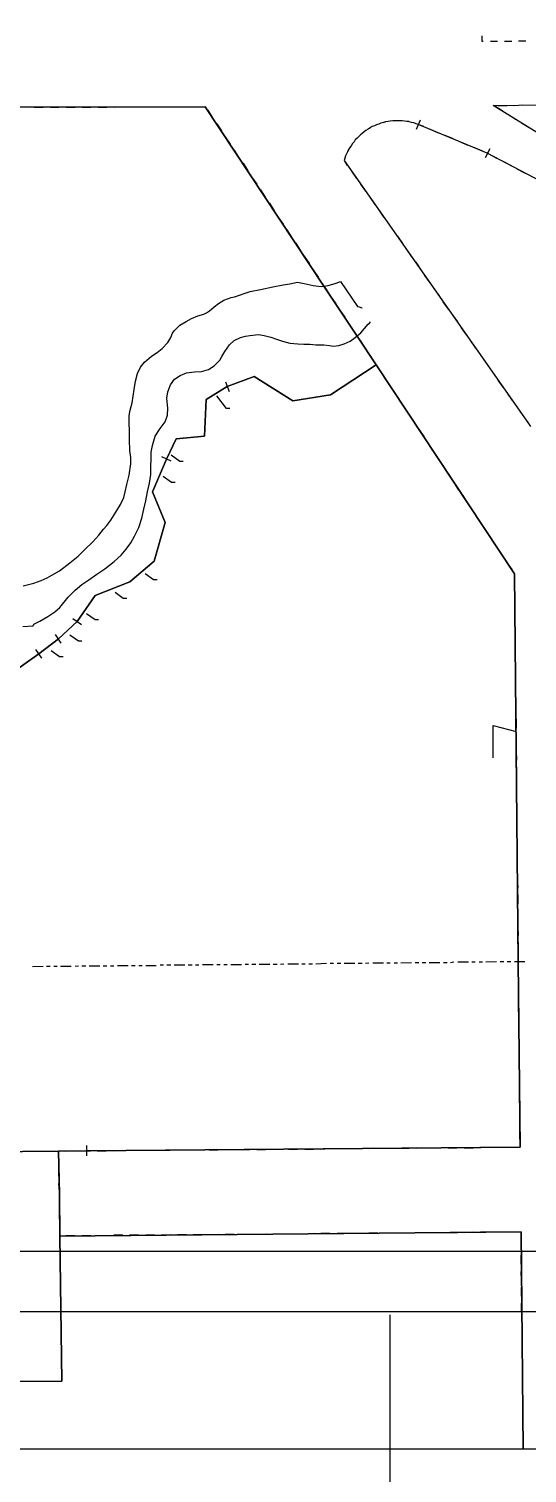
# Model space of a CAD drawing. Extents: x -8 to 2448, y 177 to 3185.
# Drawn here: x 554 to 836, y 716 to 1531 of the extents above; entities that cross this region are included whole.
import ezdxf

# ---------------------------------------------------------------- set-up
doc = ezdxf.new("R2010")
doc.units = 0
doc.layers.add('Cadastral_Map', color=7, linetype='CONTINUOUS')

msp = doc.modelspace()

# ---------------------------------------------------------------- linework, layer by layer
at = {"layer": 'Cadastral_Map', "color": 7}
for points in [[(103.92227, 1957.2105), (103.92227, 3073.2165), (2335.9709, 3073.2165), (2335.9709, 841.20452), (103.92227, 841.20452), (103.92227, 1957.2105)], [(810.97768, 1524.2482), (810.25766, 1524.2482), (810.25766, 1527.6082)], [(818.89785, 1524.2482), (815.05777, 1524.2482)], [(827.05803, 1524.2482), (822.97794, 1524.2482)], [(834.9782, 1524.4882), (830.89811, 1524.4882)], [(277.44605, 1486.088), (299.76653, 1486.088), (342.96748, 1486.328), (351.60766, 1486.328), (386.16842, 1486.568), (396.00863, 1486.568), (429.36936, 1486.568), (453.12988, 1486.808), (462.49008, 1486.808), (524.41143, 1487.048), (526.57148, 1487.048), (546.97192, 1487.288), (654.01426, 1487.528), (720.97571, 1386.2474), (739.69612, 1357.9273), (750.49636, 1341.8472), (828.49806, 1223.7666), (830.65811, 1004.8854)], [(515.53124, 767.52412), (573.13249, 768.00412), (571.93247, 849.84456), (571.69246, 873.60469), (571.21245, 897.84482), (587.0528, 898.08482), (831.85813, 900.00483), (830.65811, 1004.8854), (828.49806, 1223.7666), (750.49636, 1341.8472), (739.69612, 1357.9273), (720.97571, 1386.2474), (654.01426, 1487.528), (546.97192, 1487.288)], [(546.97192, 1487.288), (654.01426, 1487.528), (720.97571, 1386.2474), (739.69612, 1357.9273), (750.49636, 1341.8472)], [(865.21886, 1458.0078), (816.4978, 1488.248), (845.29842, 1488.488), (851.05855, 1479.6079), (851.05855, 1488.488), (976.58129, 1488.968)], [(865.21886, 1458.0078), (816.4978, 1488.248), (845.29842, 1488.488)], [(876.97912, 1427.7677), (813.13772, 1461.3678), (807.3776, 1463.7679), (774.25688, 1477.4479), (773.05685, 1477.9279), (771.85682, 1478.4079), (770.41679, 1478.6479), (769.21677, 1478.8879), (767.77674, 1479.1279), (766.57671, 1479.3679), (765.13668, 1479.6079), (763.93665, 1479.6079), (762.49662, 1479.6079), (761.05659, 1479.6079), (759.85656, 1479.6079), (758.41653, 1479.3679), (757.2165, 1479.1279), (755.77647, 1478.8879), (754.57645, 1478.6479), (753.13642, 1478.1679), (751.93639, 1477.6879), (750.73636, 1477.2079), (749.53634, 1476.7279), (748.33631, 1476.2479), (747.13629, 1475.5279), (745.93626, 1474.8079), (744.73623, 1474.0879), (743.77621, 1473.3679), (742.57619, 1472.4079), (741.61616, 1471.6879), (740.65614, 1470.7279), (739.69612, 1469.7679), (738.7361, 1468.8079), (738.01609, 1467.6079), (737.05607, 1466.6479), (736.33605, 1465.4479), (735.61603, 1464.4879), (734.89602, 1463.2879), (734.41601, 1462.0879), (733.69599, 1460.8878), (733.21598, 1459.6878), (732.73597, 1458.4878), (732.49597, 1457.0478), (836.41823, 1308.727)], [(876.97912, 1427.7677), (813.13772, 1461.3678), (807.3776, 1463.7679), (774.25688, 1477.4479), (773.05685, 1477.9279), (771.85682, 1478.4079), (770.41679, 1478.6479), (769.21677, 1478.8879), (767.77674, 1479.1279), (766.57671, 1479.3679), (765.13668, 1479.6079), (763.93665, 1479.6079), (762.49662, 1479.6079), (761.05659, 1479.6079), (759.85656, 1479.6079), (758.41653, 1479.3679), (757.2165, 1479.1279), (755.77647, 1478.8879), (754.57645, 1478.6479), (753.13642, 1478.1679), (751.93639, 1477.6879), (750.73636, 1477.2079), (749.53634, 1476.7279), (748.33631, 1476.2479), (747.13629, 1475.5279), (745.93626, 1474.8079), (744.73623, 1474.0879), (743.77621, 1473.3679), (742.57619, 1472.4079), (741.61616, 1471.6879), (740.65614, 1470.7279), (739.69612, 1469.7679), (738.7361, 1468.8079), (738.01609, 1467.6079), (737.05607, 1466.6479), (736.33605, 1465.4479), (735.61603, 1464.4879), (734.89602, 1463.2879), (734.41601, 1462.0879), (733.69599, 1460.8878), (733.21598, 1459.6878), (732.73597, 1458.4878), (732.49597, 1457.0478), (836.41823, 1308.727)], [(773.29686, 1474.8079), (775.4569, 1480.0879)], [(814.57776, 1463.7679), (811.9377, 1458.7278)], [(543.13184, 1166.6463), (560.17221, 1178.6463), (571.21245, 1187.0464), (581.77268, 1196.8864), (591.8529, 1211.5265), (611.53333, 1219.2065), (625.21363, 1230.9666), (631.45376, 1252.8067), (624.25361, 1270.0868), (632.17378, 1288.5669), (637.6939, 1300.087), (653.53425, 1301.527), (654.49427, 1322.1671), (666.49453, 1329.6071), (681.61486, 1335.1272), (703.45533, 1321.4471), (724.8158, 1324.8071), (750.49636, 1341.8472)], [(830.65811, 1004.8854), (828.49806, 1223.7666), (750.49636, 1341.8472)], [(665.53451, 1332.2472), (667.45455, 1326.7271)], [(667.93456, 1317.1271), (666.01452, 1317.1271), (660.4944, 1324.3271)], [(634.81384, 1287.3669), (629.53372, 1289.7669)], [(641.53398, 1287.1269), (639.61394, 1287.1269), (634.81384, 1290.7269)], [(636.97388, 1275.3669), (635.05384, 1275.3669), (630.25374, 1278.7269)], [(626.89366, 1220.4066), (624.73362, 1220.4066), (620.17352, 1223.7666)], [(609.85329, 1209.8465), (607.69325, 1209.8465), (603.13315, 1213.2065)], [(593.77294, 1197.8464), (591.8529, 1197.8464), (587.0528, 1201.2065)], [(579.37263, 1198.5664), (584.17273, 1195.2064)], [(572.65248, 1184.6464), (569.53241, 1189.4464)], [(584.41274, 1185.8464), (582.4927, 1185.8464), (577.69259, 1189.2064)], [(561.85225, 1176.2463), (558.49217, 1181.0463)], [(573.85251, 1176.9663), (571.69246, 1176.9663), (567.13236, 1180.3263)], [(816.4978, 1119.846), (816.4978, 1138.0861), (829.45808, 1134.7261)], [(571.21245, 897.84482), (587.0528, 898.08482), (831.85813, 900.00483), (830.65811, 1004.8854)], [(571.69246, 873.60469), (571.21245, 897.84482), (587.0528, 898.08482), (831.85813, 900.00483), (830.65811, 1004.8854)], [(571.21245, 897.84482), (286.08624, 895.20481)], [(571.93247, 849.84456), (571.69246, 873.60469), (571.21245, 897.84482)], [(587.0528, 900.96484), (587.0528, 895.20481)], [(833.53817, 729.60392), (832.33814, 852.24457), (571.93247, 849.84456), (571.69246, 873.60469)], [(571.93247, 849.84456), (832.33814, 852.24457), (833.53817, 729.60392)], [(573.13249, 768.00412), (571.93247, 849.84456)], [(104.40228, 807.36433), (2335.2509, 807.36433), (2335.2509, 223.9212), (104.40228, 223.9212), (104.40228, 807.36433), (104.40228, 807.36433)], [(758.17653, 805.44432), (758.17653, 225.84121)], [(1011.622, 729.60392), (412.56899, 729.60392)]]:
    msp.add_lwpolyline(points, dxfattribs=at)
at = {"layer": 'Cadastral_Map', "color": 1}
for points in [[(515.53124, 767.52412), (573.13249, 768.00412), (571.93247, 849.84456), (571.69246, 873.60469), (571.21245, 897.84482), (587.0528, 898.08482), (831.85813, 900.00483), (830.65811, 1004.8854), (828.49806, 1223.7666), (750.49636, 1341.8472), (739.69612, 1357.9273), (720.97571, 1386.2474), (654.01426, 1487.528), (546.97192, 1487.288)], [(546.97192, 1487.288), (654.01426, 1487.528), (720.97571, 1386.2474), (739.69612, 1357.9273), (750.49636, 1341.8472), (750.49636, 1341.8472), (750.49636, 1341.8472), (724.8158, 1324.8071), (703.45533, 1321.4471), (681.61486, 1335.1272), (666.49453, 1329.6071), (654.49427, 1322.1671), (653.53425, 1301.527), (637.6939, 1300.087), (632.17378, 1288.5669), (624.25361, 1270.0868), (631.45376, 1252.8067), (625.21363, 1230.9666), (611.53333, 1219.2065), (591.8529, 1211.5265), (581.77268, 1196.8864), (571.21245, 1187.0464), (560.17221, 1178.6463), (543.13184, 1166.6463)], [(543.13184, 1166.6463), (560.17221, 1178.6463), (571.21245, 1187.0464), (581.77268, 1196.8864), (591.8529, 1211.5265), (611.53333, 1219.2065), (625.21363, 1230.9666), (631.45376, 1252.8067), (624.25361, 1270.0868), (632.17378, 1288.5669), (637.6939, 1300.087), (653.53425, 1301.527), (654.49427, 1322.1671), (666.49453, 1329.6071), (681.61486, 1335.1272), (703.45533, 1321.4471), (724.8158, 1324.8071), (750.49636, 1341.8472), (828.49806, 1223.7666), (830.65811, 1004.8854), (831.85813, 900.00483), (587.0528, 898.08482), (571.21245, 897.84482), (571.21245, 897.84482), (571.21245, 897.84482), (286.08624, 895.20481)], [(628.5737, 1002.9654), (630.49374, 1002.9654)], [(632.41378, 1002.9654), (634.57383, 1002.9654)], [(636.49387, 1002.9654), (642.494, 1002.9654)], [(644.41405, 1002.9654), (646.57409, 1002.9654)], [(648.49414, 1002.9654), (650.41418, 1002.9654)], [(652.57422, 1003.2054), (658.57435, 1003.2054)], [(660.4944, 1003.2054), (662.41444, 1003.2054)], [(664.57449, 1003.2054), (666.49453, 1003.2054)], [(668.41457, 1003.2054), (674.4147, 1003.2054)], [(676.57475, 1003.4454), (678.49479, 1003.4454)], [(680.41483, 1003.4454), (682.57488, 1003.4454)], [(684.49492, 1003.4454), (690.49505, 1003.4454)], [(692.41509, 1003.4454), (694.57514, 1003.4454)], [(696.49518, 1003.4454), (698.41522, 1003.6854)], [(700.57527, 1003.6854), (706.5754, 1003.6854)], [(708.49544, 1003.6854), (710.41548, 1003.6854)], [(712.57553, 1003.6854), (714.49557, 1003.6854)], [(716.41562, 1003.6854), (722.41575, 1003.9254)], [(724.57579, 1003.9254), (726.49584, 1003.9254)], [(728.41588, 1003.9254), (730.57592, 1003.9254)], [(732.49597, 1003.9254), (738.4961, 1003.9254)], [(740.41614, 1003.9254), (742.57619, 1003.9254)], [(744.49623, 1003.9254), (746.41627, 1004.1654)], [(748.57632, 1004.1654), (754.57645, 1004.1654)], [(756.49649, 1004.1654), (758.41653, 1004.1654)], [(760.57658, 1004.1654), (762.49662, 1004.1654)], [(764.41666, 1004.1654), (770.41679, 1004.4054)], [(772.57684, 1004.4054), (774.49688, 1004.4054)], [(776.41692, 1004.4054), (778.57697, 1004.4054)], [(780.49701, 1004.4054), (786.49714, 1004.4054)], [(788.41718, 1004.4054), (790.57723, 1004.4054)], [(792.49727, 1004.4054), (794.41732, 1004.6454)], [(796.57736, 1004.6454), (802.57749, 1004.6454)], [(804.49754, 1004.6454), (806.41758, 1004.6454)], [(808.57762, 1004.6454), (810.49767, 1004.6454)], [(812.41771, 1004.6454), (818.41784, 1004.8854)], [(820.57789, 1004.8854), (822.49793, 1004.8854)], [(824.41797, 1004.8854), (826.57802, 1004.8854)], [(828.49806, 1004.8854), (834.49819, 1004.8854)], [(556.57213, 1002.0054), (562.57226, 1002.2454)], [(564.4923, 1002.2454), (566.41235, 1002.2454)], [(568.57239, 1002.2454), (570.49244, 1002.2454)], [(572.41248, 1002.2454), (578.41261, 1002.2454)], [(580.57265, 1002.2454), (582.4927, 1002.4854)], [(584.41274, 1002.4854), (586.57279, 1002.4854)], [(588.49283, 1002.4854), (594.49296, 1002.4854)], [(596.413, 1002.4854), (598.57305, 1002.4854)], [(600.49309, 1002.4854), (602.41313, 1002.4854)], [(604.57318, 1002.7254), (610.57331, 1002.7254)], [(612.49335, 1002.7254), (614.41339, 1002.7254)], [(616.57344, 1002.7254), (618.49348, 1002.7254)], [(620.41352, 1002.7254), (626.41365, 1002.7254)], [(1011.622, 729.60392), (412.56899, 729.60392)]]:
    msp.add_lwpolyline(points, dxfattribs=at)
at = {"layer": 'Cadastral_Map', "color": 2}
for points in [[(557.53215, 1487.288), (562.57226, 1487.288)], [(566.65235, 1487.288), (571.45246, 1487.288)], [(575.53254, 1487.288), (580.57265, 1487.288)], [(584.65274, 1487.288), (589.45285, 1487.288)], [(593.53294, 1487.288), (598.57305, 1487.288)], [(602.65314, 1487.288), (607.45324, 1487.528)], [(611.53333, 1487.528), (616.57344, 1487.528)], [(620.65353, 1487.528), (625.45363, 1487.528)], [(629.53372, 1487.528), (634.57383, 1487.528)], [(638.65392, 1487.528), (643.45403, 1487.528)], [(647.53411, 1487.528), (652.57422, 1487.528)], [(655.45429, 1485.608), (658.09434, 1481.288)], [(821.53791, 1485.128), (817.45782, 1487.768)], [(819.37786, 1488.248), (824.41797, 1488.248)], [(828.25805, 1488.248), (833.29816, 1488.488)], [(660.4944, 1477.9279), (663.13445, 1473.8479)], [(751.21637, 1477.4479), (750.73636, 1477.2079), (749.53634, 1476.7279), (748.33631, 1476.2479), (747.13629, 1475.5279), (746.65627, 1475.2879)], [(760.09657, 1479.6079), (759.85656, 1479.6079), (758.41653, 1479.3679), (757.2165, 1479.1279), (755.77647, 1478.8879), (755.05646, 1478.6479)], [(768.97676, 1479.1279), (767.77674, 1479.1279), (766.57671, 1479.3679), (765.13668, 1479.6079), (763.93665, 1479.6079)], [(777.37694, 1476.2479), (774.25688, 1477.4479), (773.05685, 1477.9279), (772.81684, 1477.9279)], [(829.21807, 1480.328), (825.13799, 1482.968)], [(836.89824, 1475.5279), (832.57815, 1478.1679)], [(665.2945, 1470.4879), (668.17456, 1466.4079)], [(743.53621, 1473.1279), (742.57619, 1472.4079), (741.61616, 1471.6879), (740.65614, 1470.7279), (739.69612, 1469.7679)], [(785.77713, 1472.6479), (781.21703, 1474.5679)], [(794.17731, 1469.2879), (789.37721, 1471.2079)], [(670.33461, 1463.0479), (672.97467, 1458.7278)], [(737.29607, 1466.6479), (737.05607, 1466.6479), (736.33605, 1465.4479), (735.61603, 1464.4879), (734.89602, 1463.2879), (734.65601, 1462.3279)], [(802.33749, 1465.6879), (797.77739, 1467.6079)], [(810.73767, 1462.3279), (807.3776, 1463.7679), (806.17757, 1464.2479)], [(818.65784, 1458.2478), (814.33775, 1460.6478)], [(675.37472, 1455.6078), (678.01478, 1451.2878)], [(732.97598, 1458.7278), (732.73597, 1458.4878), (732.49597, 1457.0478), (734.176, 1454.4078)], [(826.81802, 1454.1678), (822.25792, 1456.5678)], [(834.73819, 1449.8478), (830.1781, 1452.2478)], [(680.17483, 1447.9278), (683.05489, 1443.8478)], [(736.57605, 1451.0478), (739.45612, 1446.9678)], [(741.61616, 1443.8478), (744.49623, 1439.7677)], [(685.21494, 1440.4877), (687.85499, 1436.4077)], [(746.89628, 1436.4077), (749.77634, 1432.3277)], [(690.25505, 1433.0477), (692.8951, 1428.7277)], [(752.1764, 1428.9677), (754.81645, 1424.8877)], [(695.05515, 1425.3677), (697.93521, 1421.2876)], [(757.2165, 1421.7676), (760.09657, 1417.6876)], [(700.09526, 1417.9276), (702.73532, 1413.8476)], [(762.49662, 1414.3276), (765.37668, 1410.2476)], [(705.13537, 1410.4876), (707.77543, 1406.1676)], [(709.93547, 1403.0475), (712.81554, 1398.7275)], [(767.53673, 1406.8876), (770.41679, 1402.8075)], [(714.97558, 1395.3675), (717.85565, 1391.2875)], [(772.81684, 1399.6875), (775.69691, 1395.3675)], [(720.01569, 1387.9275), (720.97571, 1386.2474), (722.65575, 1383.8474)], [(777.85695, 1392.2475), (780.73702, 1388.1675)], [(724.8158, 1380.4874), (727.69586, 1376.1674)], [(783.13707, 1384.8074), (786.01713, 1380.7274)], [(729.85591, 1372.8074), (732.73597, 1368.7274)], [(788.17718, 1377.3674), (791.05724, 1373.2874)], [(793.45729, 1370.1674), (796.33736, 1366.0873)], [(734.89602, 1365.3673), (737.53608, 1361.2873)], [(798.4974, 1362.7273), (801.37747, 1358.6473)], [(739.69612, 1357.9273), (742.57619, 1353.8473)], [(803.77752, 1355.2873), (806.65758, 1351.2073)], [(744.73623, 1350.4873), (747.6163, 1346.1672)], [(808.81763, 1348.0872), (811.69769, 1344.0072)], [(749.77634, 1342.8072), (750.49636, 1341.8472), (752.4164, 1338.7272)], [(814.09774, 1340.6472), (816.97781, 1336.5672)], [(754.57645, 1335.3672), (757.45651, 1331.2872)], [(819.13785, 1333.2072), (822.01792, 1329.1271)], [(759.61656, 1327.9271), (762.49662, 1323.6071)], [(824.41797, 1325.7671), (827.29803, 1321.6871)], [(764.65667, 1320.2471), (767.29672, 1316.1671)], [(769.69678, 1312.8071), (772.33683, 1308.727)], [(829.45808, 1318.5671), (832.33814, 1314.4871)], [(774.49688, 1305.367), (777.37694, 1301.287)], [(834.73819, 1311.127), (836.41823, 1308.727), (837.61826, 1307.047)], [(779.53699, 1297.927), (782.17705, 1293.6069)], [(784.5771, 1290.2469), (787.21716, 1286.1669)], [(789.37721, 1282.8069), (792.25727, 1278.7269)], [(794.41732, 1275.3669), (797.05737, 1271.0468)], [(799.45743, 1267.9268), (802.09748, 1263.6068)], [(804.25753, 1260.2468), (807.13759, 1256.1667)], [(809.29764, 1252.8067), (811.9377, 1248.7267)], [(814.33775, 1245.3667), (816.97781, 1241.0467)], [(819.13785, 1237.6866), (822.01792, 1233.6066)], [(824.17796, 1230.2466), (827.05803, 1226.1666)], [(828.49806, 1222.5666), (828.49806, 1217.5265)], [(828.73806, 1213.6865), (828.73806, 1208.6465)], [(828.73806, 1204.5665), (828.73806, 1199.5264)], [(828.73806, 1195.6864), (828.97807, 1190.6464)], [(828.97807, 1186.5664), (828.97807, 1181.5263)], [(828.97807, 1177.6863), (828.97807, 1172.6463)], [(828.97807, 1168.5663), (829.21807, 1163.5263)], [(829.21807, 1159.6862), (829.21807, 1154.6462)], [(829.21807, 1150.5662), (829.21807, 1145.5262)], [(829.45808, 1141.6861), (829.45808, 1136.6461)], [(829.45808, 1132.5661), (829.45808, 1127.5261)], [(829.45808, 1123.686), (829.69808, 1118.646)], [(829.69808, 1114.566), (829.69808, 1109.526)], [(829.69808, 1105.6859), (829.69808, 1100.6459)], [(829.69808, 1096.5659), (829.93809, 1091.5259)], [(829.93809, 1087.6858), (829.93809, 1082.6458)], [(829.93809, 1078.5658), (829.93809, 1073.5258)], [(830.1781, 1069.6857), (830.1781, 1064.6457)], [(830.1781, 1060.5657), (830.1781, 1055.5257)], [(830.1781, 1051.6857), (830.4181, 1046.6456)], [(830.4181, 1042.5656), (830.4181, 1037.5256)], [(830.4181, 1033.6856), (830.4181, 1028.6455)], [(830.4181, 1024.5655), (830.65811, 1019.5255)], [(830.65811, 1015.6855), (830.65811, 1010.6454)], [(830.65811, 1006.5654), (830.65811, 1004.8854)], [(830.65811, 1003.4454), (830.65811, 1004.8854)], [(830.89811, 994.32534), (830.65811, 999.36536)], [(830.89811, 985.44529), (830.89811, 990.48532)], [(830.89811, 976.56524), (830.89811, 981.36527)], [(831.13812, 967.44519), (831.13812, 972.48522)], [(831.13812, 958.56515), (831.13812, 963.36517)], [(831.37812, 949.4451), (831.13812, 954.48512)], [(831.37812, 940.56505), (831.37812, 945.36507)], [(831.37812, 931.445), (831.37812, 936.48503)], [(831.61813, 922.56495), (831.37812, 927.36498)], [(831.61813, 913.4449), (831.61813, 918.48493)], [(831.61813, 904.56486), (831.61813, 909.36488)], [(571.45246, 892.80479), (571.21245, 897.60482)], [(575.05253, 897.84482), (580.09264, 898.08482)], [(584.17273, 898.08482), (587.0528, 898.08482), (589.21284, 898.08482)], [(593.05293, 898.08482), (598.09304, 898.08482)], [(602.17313, 898.08482), (607.21324, 898.32482)], [(611.05332, 898.32482), (616.09343, 898.32482)], [(620.17352, 898.32482), (625.21363, 898.32482)], [(629.05371, 898.32482), (634.09382, 898.32482)], [(638.17391, 898.56482), (643.21402, 898.56482)], [(647.0541, 898.56482), (652.09421, 898.56482)], [(656.1743, 898.56482), (661.21441, 898.56482)], [(665.0545, 898.80482), (670.09461, 898.80482)], [(674.17469, 898.80482), (679.2148, 898.80482)], [(683.05489, 898.80482), (688.095, 898.80482)], [(692.17509, 899.04483), (697.2152, 899.04483)], [(701.05528, 899.04483), (706.09539, 899.04483)], [(710.17548, 899.04483), (715.21559, 899.04483)], [(719.05567, 899.04483), (724.09578, 899.28483)], [(728.17587, 899.28483), (733.21598, 899.28483)], [(737.05607, 899.28483), (742.09618, 899.28483)], [(746.17626, 899.28483), (751.21637, 899.52483)], [(755.05646, 899.52483), (760.09657, 899.52483)], [(764.17666, 899.52483), (769.21677, 899.52483)], [(773.05685, 899.52483), (778.09696, 899.76483)], [(782.17705, 899.76483), (787.21716, 899.76483)], [(791.05724, 899.76483), (796.09735, 899.76483)], [(800.17744, 899.76483), (805.21755, 899.76483)], [(809.05763, 900.00483), (814.09774, 900.00483)], [(818.17783, 900.00483), (823.21794, 900.00483)], [(827.05803, 900.00483), (831.85813, 900.00483), (831.85813, 900.48483)], [(571.45246, 883.68474), (571.45246, 888.72477)], [(571.69246, 874.8047), (571.45246, 879.60472)], [(571.69246, 868.56466), (571.69246, 873.60469)], [(571.69246, 859.44461), (571.69246, 864.48464)], [(571.93247, 850.56457), (571.93247, 855.60459)], [(580.33265, 850.08456), (575.29254, 850.08456)], [(589.45285, 850.08456), (584.41274, 850.08456)], [(598.33304, 850.08456), (593.29293, 850.08456)], [(607.45324, 850.32456), (602.41313, 850.32456)], [(616.33343, 850.32456), (611.29332, 850.32456)], [(625.45363, 850.32456), (620.41352, 850.32456)], [(634.33383, 850.56457), (629.29372, 850.32456)], [(643.45403, 850.56457), (638.41392, 850.56457)], [(652.33422, 850.56457), (647.29411, 850.56457)], [(661.45442, 850.80457), (656.41431, 850.56457)], [(670.33461, 850.80457), (665.2945, 850.80457)], [(679.45481, 850.80457), (674.4147, 850.80457)], [(688.335, 851.04457), (683.29489, 850.80457)], [(697.4552, 851.04457), (692.41509, 851.04457)], [(706.3354, 851.04457), (701.29529, 851.04457)], [(715.45559, 851.28457), (710.41548, 851.04457)], [(724.33579, 851.28457), (719.29568, 851.28457)], [(733.45599, 851.28457), (728.41588, 851.28457)], [(742.33618, 851.28457), (737.29607, 851.28457)], [(751.45638, 851.52457), (746.41627, 851.52457)], [(760.33657, 851.52457), (755.29646, 851.52457)], [(769.45677, 851.52457), (764.41666, 851.52457)], [(778.33697, 851.76457), (773.29686, 851.76457)], [(787.45716, 851.76457), (782.41705, 851.76457)], [(796.33736, 851.76457), (791.29725, 851.76457)], [(805.45756, 852.00457), (800.41745, 851.76457)], [(814.33775, 852.00457), (809.29764, 852.00457)], [(823.45795, 852.00457), (818.41784, 852.00457)], [(832.33814, 852.00457), (832.33814, 852.24457), (827.29803, 852.00457)], [(832.33814, 843.12453), (832.33814, 847.92455)], [(832.33814, 834.00448), (832.33814, 839.0445)], [(832.57815, 825.12443), (832.33814, 829.92446)], [(832.57815, 816.00438), (832.57815, 821.04441)], [(832.57815, 807.12433), (832.57815, 811.92436)], [(832.81815, 798.00428), (832.81815, 803.04431)], [(832.81815, 789.12424), (832.81815, 793.92426)]]:
    msp.add_lwpolyline(points, dxfattribs=at)
at = {"layer": 'Cadastral_Map', "color": 4}
for points in [[(551.29202, 1217.0465), (557.29215, 1218.4865), (561.37224, 1219.9266), (564.73231, 1221.6066), (567.37237, 1223.0466), (571.69246, 1225.4466), (577.69259, 1230.0066), (582.25269, 1233.8466), (586.09278, 1237.4466), (590.65287, 1241.7667), (594.01295, 1245.6067), (596.65301, 1248.9667), (598.57305, 1251.1267), (600.73309, 1254.0067), (603.61316, 1258.5668), (606.25321, 1262.8868), (608.17326, 1266.9668), (608.89327, 1270.0868), (609.85329, 1274.1668), (611.05332, 1279.4469), (612.01334, 1285.9269), (612.01334, 1289.5269), (611.53333, 1293.3669), (611.29332, 1299.367), (611.29332, 1304.647), (611.05332, 1308.727), (611.05332, 1312.8071), (611.53333, 1315.4471), (612.25335, 1318.3271), (612.73336, 1320.2471), (613.93338, 1327.9271), (614.6534, 1332.4872), (615.85342, 1336.8072), (617.53346, 1340.4072), (619.69351, 1343.2872), (623.7736, 1346.6472), (626.89366, 1348.8072), (629.77373, 1350.9673), (632.8938, 1354.3273), (634.57383, 1357.2073), (635.53385, 1359.6073), (636.49387, 1361.0473), (639.61394, 1364.1673), (643.21402, 1366.3273), (646.33409, 1368.0073), (649.93417, 1369.4474), (653.29424, 1370.4074), (654.73427, 1371.1274), (656.41431, 1372.3274), (659.05437, 1374.4874), (661.45442, 1376.4074), (664.57449, 1378.3274), (668.65457, 1379.7674), (670.57462, 1380.2474), (679.45481, 1383.1274), (685.21494, 1384.3274), (692.17509, 1385.7674), (697.93521, 1386.9674), (701.7753, 1387.4475), (706.09539, 1388.4075), (709.93547, 1387.6875), (714.97558, 1386.4874), (719.53568, 1386.0074), (723.37577, 1386.4874), (727.93587, 1387.9275), (730.33592, 1388.8875), (739.93613, 1374.7274), (740.89615, 1374.4874)], [(740.89615, 1374.4874), (742.33618, 1374.0074)], [(742.33618, 1374.0074), (742.57619, 1374.0074)], [(618.25348, 1255.2067), (619.4535, 1260.2468), (620.41352, 1265.0468), (621.37354, 1270.0868), (622.57357, 1274.8868), (623.29359, 1279.9269), (623.29359, 1284.4869), (623.53359, 1288.5669), (623.53359, 1292.4069), (624.25361, 1296.247), (625.69364, 1301.527), (628.5737, 1305.847), (631.45376, 1309.687), (632.65379, 1313.2871), (632.8938, 1317.3671), (632.41378, 1322.8871), (632.8938, 1326.4871), (634.33383, 1330.5671), (636.73388, 1333.6872), (639.85395, 1335.8472), (643.45403, 1337.2872), (648.01412, 1337.7672), (651.85421, 1338.0072), (655.9343, 1339.2072), (659.05437, 1341.1272), (662.17443, 1344.4872), (663.37446, 1346.4072), (665.0545, 1349.2872), (667.69455, 1353.1273), (670.33461, 1355.5273), (673.93469, 1357.2073), (676.81475, 1357.9273), (679.2148, 1358.4073), (684.01491, 1358.8873), (687.37498, 1358.4073), (690.97506, 1357.4473), (694.33513, 1356.2473), (697.69521, 1355.0473), (701.7753, 1354.0873), (706.3354, 1353.6073), (709.69547, 1353.3673), (713.05554, 1353.3673), (716.41562, 1353.1273), (718.33566, 1353.1273), (720.97571, 1353.1273), (724.09578, 1352.6473), (726.49584, 1352.4073), (729.3759, 1352.6473), (732.49597, 1353.6073), (735.85604, 1355.0473), (738.7361, 1357.2073), (741.85617, 1359.8473), (745.93626, 1364.6473), (746.65627, 1365.3673)], [(746.65627, 1365.3673), (747.37629, 1366.0873), (747.37629, 1366.0873)], [(551.05201, 1194.0064), (556.81214, 1194.4864), (557.29215, 1195.4464), (560.65222, 1197.1264), (565.21232, 1199.7664), (569.0524, 1202.4065), (571.93247, 1204.8065), (576.73257, 1210.5665), (580.57265, 1214.6465), (584.41274, 1217.7665), (588.25282, 1220.4066), (592.81292, 1223.5266), (597.37302, 1226.6466), (602.65314, 1230.7266), (606.49322, 1234.3266), (609.37328, 1237.6866), (612.01334, 1241.2867), (614.17339, 1245.1267), (616.57344, 1249.9267), (618.25348, 1255.2067)]]:
    msp.add_lwpolyline(points, dxfattribs=at)
at = {"layer": 'Cadastral_Map', "color": 1}
msp.add_lwpolyline([(273.84597, 729.60392), (274.32598, 729.84392), (288.24628, 738.48396), (289.68631, 739.20397), (305.04665, 748.56402), (293.7664, 766.56411), (287.76627, 776.64417), (285.60623, 780.24419), (260.64568, 821.04441), (253.44552, 832.80447), (253.20552, 894.7248), (254.88556, 894.7248), (276.48603, 894.9648), (283.68618, 895.20481), (286.08624, 895.20481), (571.21245, 897.84482), (571.69246, 873.60469), (571.93247, 849.84456), (573.13249, 768.00412), (515.53124, 767.52412), (513.37119, 767.52412), (412.56899, 729.60392), (273.84597, 729.60392), (273.84597, 729.60392)], close=True, dxfattribs=at)

doc.saveas('drawing.dxf')
